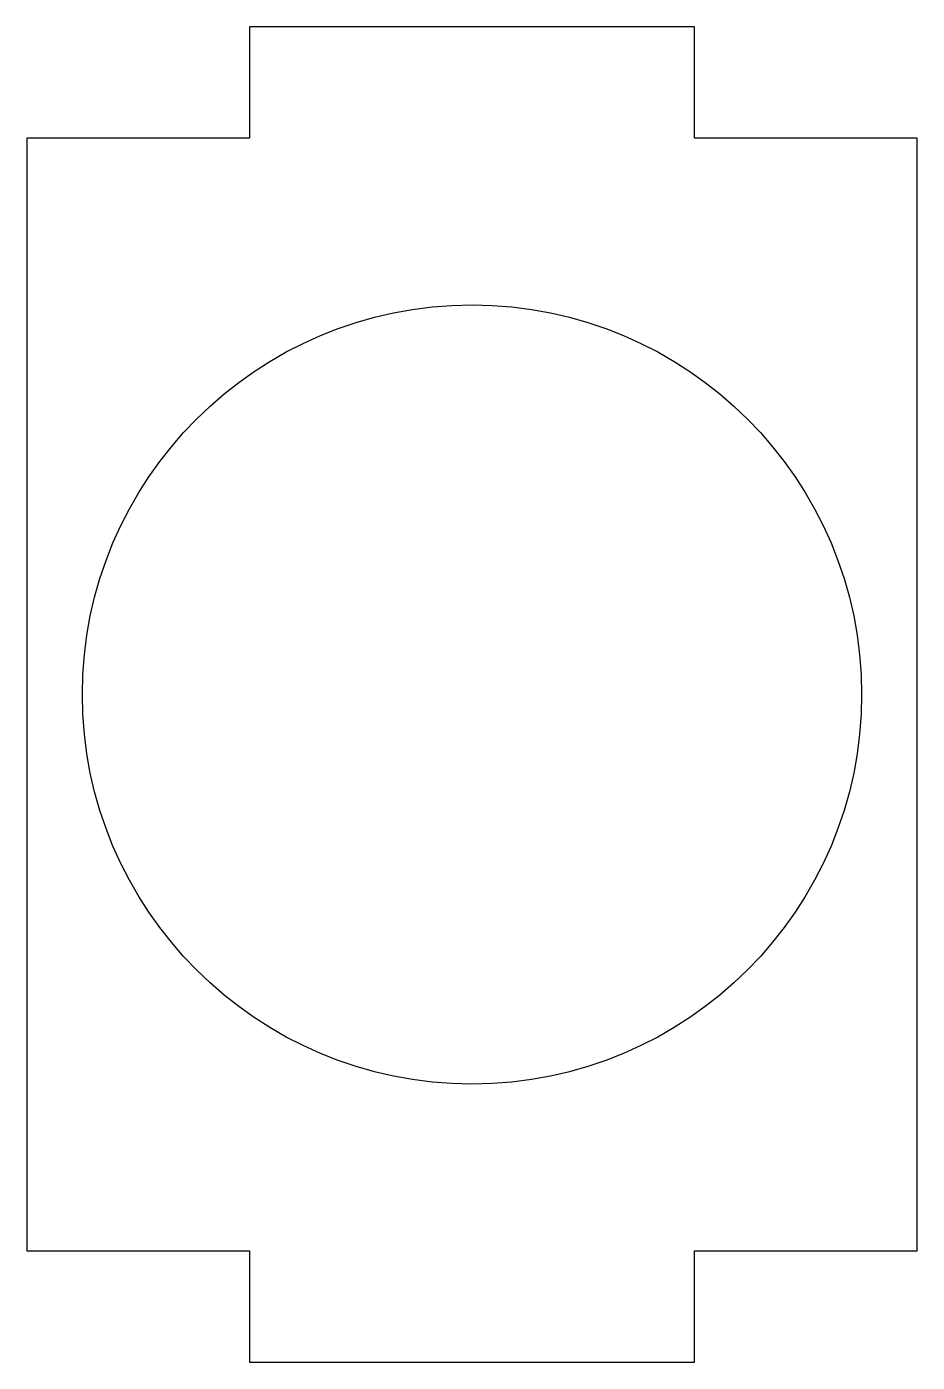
# Model space of a CAD drawing. Header units: millimetres. Extents: x -40 to 0, y -5 to 55.
import ezdxf

# ---------------------------------------------------------------- set-up
doc = ezdxf.new("R2010")
doc.units = ezdxf.units.MM

msp = doc.modelspace()

# ---------------------------------------------------------------- linework, layer by layer
msp.add_lwpolyline([(-10, 0), (0, 0), (0, 50), (-10, 50), (-10, 55), (-30, 55), (-30, 50), (-40, 50), (-40, 0), (-30, 0), (-30, -5), (-10, -5)], close=True)
msp.add_circle((-20, 25), 17.5)

doc.saveas('drawing.dxf')
